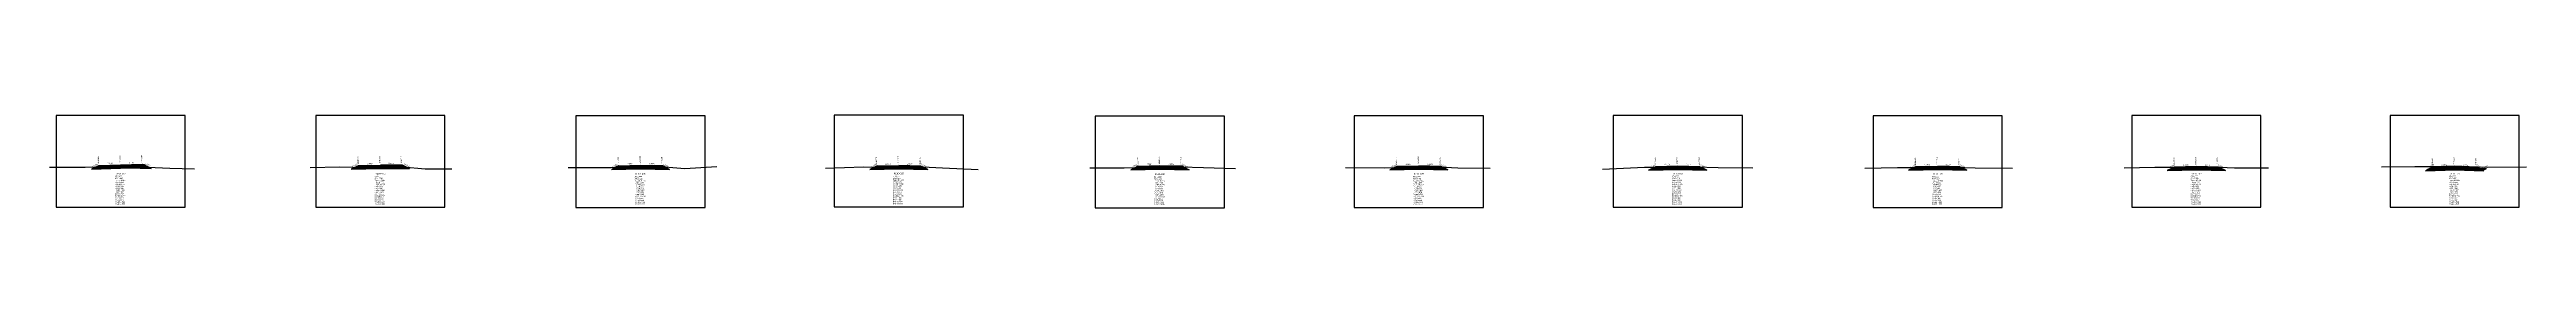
# Model space of a CAD drawing. Extents: x -7 to 78429, y 1189 to 1262.
# Drawn here: x 57624 to 58193, y 1209 to 1230 of the extents above; entities that cross this region are included whole.
import ezdxf
from ezdxf.enums import TextEntityAlignment as Align

# ---------------------------------------------------------------- set-up
doc = ezdxf.new("R2010")
doc.units = 0

msp = doc.modelspace()

# ---------------------------------------------------------------- linework, layer by layer
at = {"layer": 'A4_BORDER', "color": 7}
for points in [[(57625.401, 1209.339), (57655.101, 1209.339), (57655.101, 1230.339), (57625.401, 1230.339), (57625.401, 1209.339)], [(57685.078, 1209.317), (57714.778, 1209.317), (57714.778, 1230.317), (57685.078, 1230.317), (57685.078, 1209.317)], [(57744.878, 1209.28), (57774.578, 1209.28), (57774.578, 1230.28), (57744.878, 1230.28), (57744.878, 1209.28)], [(57804.212, 1209.38), (57833.912, 1209.38), (57833.912, 1230.38), (57804.212, 1230.38), (57804.212, 1209.38)], [(57864.226, 1209.222), (57893.926, 1209.222), (57893.926, 1230.222), (57864.226, 1230.222), (57864.226, 1209.222)], [(57923.737, 1209.274), (57953.437, 1209.274), (57953.437, 1230.274), (57923.737, 1230.274), (57923.737, 1209.274)], [(57983.22, 1209.341), (58012.92, 1209.341), (58012.92, 1230.341), (57983.22, 1230.341), (57983.22, 1209.341)], [(58042.953, 1209.282), (58072.653, 1209.282), (58072.653, 1230.282), (58042.953, 1230.282), (58042.953, 1209.282)], [(58102.398, 1209.328), (58132.098, 1209.328), (58132.098, 1230.328), (58102.398, 1230.328), (58102.398, 1209.328)], [(58161.76, 1209.338), (58191.46, 1209.338), (58191.46, 1230.338), (58161.76, 1230.338), (58161.76, 1209.338)]]:
    msp.add_lwpolyline(points, dxfattribs=at)
at = {"layer": 'CLEAR_GROUND', "color": 8}
for points in [[(57633.925, 1218.22), (57637.619, 1218.256), (57640.287, 1218.477), (57644.764, 1218.308), (57647.267, 1218.189)], [(57693.625, 1218.222), (57696.522, 1218.147), (57699.935, 1218.437), (57705.076, 1218.304), (57706.619, 1218.167)], [(57753.325, 1218.13), (57757.465, 1218.324), (57759.771, 1218.459), (57765.257, 1218.307), (57765.896, 1218.247)], [(57813.025, 1218.271), (57816.115, 1218.206), (57819.054, 1218.389), (57824.493, 1218.267), (57825.179, 1218.23)], [(57872.725, 1218.072), (57875.881, 1218.17), (57879.087, 1218.375), (57883.95, 1218.312), (57885.03, 1218.27)], [(57932.425, 1218.124), (57935.022, 1218.239), (57938.586, 1218.441), (57943.202, 1218.296), (57944.543, 1218.227)], [(57992.125, 1218.191), (57994.049, 1218.181), (57998.094, 1218.459), (58002.081, 1218.313), (58003.892, 1218.252)], [(58051.825, 1218.132), (58053.81, 1218.132), (58057.796, 1218.386), (58061.637, 1218.188), (58063.781, 1218.132)], [(58111.525, 1218.217), (58113.115, 1218.217), (58117.279, 1218.434), (58121.014, 1218.283), (58123.05, 1218.178)], [(58171.225, 1218.345), (58172.909, 1218.353), (58176.554, 1218.501), (58179.887, 1218.386), (58183.911, 1218.188)]]:
    msp.add_lwpolyline(points, dxfattribs=at)
at = {"layer": 'DESIGN_ROAD_TRIMMED', "color": 1}
for points in [[(57633.925, 1218.22), (57635.251, 1218.883), (57635.251, 1218.883), (57635.144, 1218.83), (57635.144, 1218.83), (57634.824, 1218.67), (57634.824, 1218.67), (57634.504, 1218.51), (57634.504, 1218.51), (57634.184, 1218.35), (57634.184, 1218.35), (57633.864, 1218.19), (57633.864, 1218.19), (57633.544, 1218.03), (57640.251, 1218.24), (57640.251, 1218.39), (57640.251, 1218.39), (57640.251, 1218.54), (57640.251, 1218.54), (57640.251, 1218.69), (57640.251, 1218.69), (57640.251, 1218.84), (57640.251, 1218.84), (57640.251, 1218.99), (57640.251, 1218.99), (57640.251, 1219.04), (57640.251, 1219.04), (57640.251, 1219.04), (57640.251, 1219.04), (57640.251, 1219.04), (57640.251, 1218.99), (57640.251, 1218.99), (57640.251, 1218.84), (57640.251, 1218.84), (57640.251, 1218.69), (57640.251, 1218.69), (57640.251, 1218.54), (57640.251, 1218.54), (57640.251, 1218.39), (57640.251, 1218.39), (57640.251, 1218.24), (57646.757, 1218.444), (57646.474, 1218.585), (57646.474, 1218.585), (57646.192, 1218.726), (57646.192, 1218.726), (57645.91, 1218.867), (57645.91, 1218.867), (57645.627, 1219.009), (57645.627, 1219.009), (57645.345, 1219.15), (57645.345, 1219.15), (57645.251, 1219.197), (57645.251, 1219.197), (57647.267, 1218.189)], [(57693.625, 1218.222), (57694.928, 1218.873), (57694.928, 1218.873), (57694.822, 1218.82), (57694.822, 1218.82), (57694.507, 1218.662), (57694.507, 1218.662), (57694.191, 1218.505), (57694.191, 1218.505), (57693.875, 1218.347), (57693.875, 1218.347), (57693.559, 1218.189), (57693.559, 1218.189), (57693.243, 1218.031), (57699.928, 1218.198), (57699.928, 1218.348), (57699.928, 1218.348), (57699.928, 1218.498), (57699.928, 1218.498), (57699.928, 1218.648), (57699.928, 1218.648), (57699.928, 1218.798), (57699.928, 1218.798), (57699.928, 1218.948), (57699.928, 1218.948), (57699.928, 1218.998), (57699.928, 1218.998), (57699.928, 1218.998), (57699.928, 1218.998), (57699.928, 1218.998), (57699.928, 1218.948), (57699.928, 1218.948), (57699.928, 1218.798), (57699.928, 1218.798), (57699.928, 1218.648), (57699.928, 1218.648), (57699.928, 1218.498), (57699.928, 1218.498), (57699.928, 1218.348), (57699.928, 1218.348), (57699.928, 1218.198), (57706.518, 1218.217), (57706.22, 1218.366), (57706.22, 1218.366), (57705.922, 1218.515), (57705.922, 1218.515), (57705.624, 1218.665), (57705.624, 1218.665), (57705.325, 1218.814), (57705.325, 1218.814), (57705.027, 1218.963), (57705.027, 1218.963), (57704.928, 1219.013), (57704.928, 1219.013), (57706.619, 1218.167)], [(57753.325, 1218.13), (57754.728, 1218.831), (57754.728, 1218.831), (57754.622, 1218.778), (57754.622, 1218.778), (57754.307, 1218.62), (57754.307, 1218.62), (57753.991, 1218.463), (57753.991, 1218.463), (57753.675, 1218.305), (57753.675, 1218.305), (57753.359, 1218.147), (57753.359, 1218.147), (57753.044, 1217.989), (57759.728, 1218.156), (57759.728, 1218.306), (57759.728, 1218.306), (57759.728, 1218.456), (57759.728, 1218.456), (57759.728, 1218.606), (57759.728, 1218.606), (57759.728, 1218.756), (57759.728, 1218.756), (57759.728, 1218.906), (57759.728, 1218.906), (57759.728, 1218.956), (57759.728, 1218.956), (57759.728, 1218.956), (57759.728, 1218.956), (57759.728, 1218.956), (57759.728, 1218.906), (57759.728, 1218.906), (57759.728, 1218.756), (57759.728, 1218.756), (57759.728, 1218.606), (57759.728, 1218.606), (57759.728, 1218.456), (57759.728, 1218.456), (57759.728, 1218.306), (57759.728, 1218.306), (57759.728, 1218.156), (57766.412, 1217.989), (57766.096, 1218.147), (57766.096, 1218.147), (57765.78, 1218.305), (57765.78, 1218.305), (57765.465, 1218.463), (57765.465, 1218.463), (57765.149, 1218.62), (57765.149, 1218.62), (57764.833, 1218.778), (57764.833, 1218.778), (57764.728, 1218.831), (57764.728, 1218.831), (57765.896, 1218.247)], [(57813.025, 1218.271), (57814.062, 1218.789), (57814.062, 1218.789), (57813.957, 1218.736), (57813.957, 1218.736), (57813.641, 1218.578), (57813.641, 1218.578), (57813.325, 1218.421), (57813.325, 1218.421), (57813.009, 1218.263), (57813.009, 1218.263), (57812.693, 1218.105), (57812.693, 1218.105), (57812.378, 1217.947), (57819.062, 1218.114), (57819.062, 1218.264), (57819.062, 1218.264), (57819.062, 1218.414), (57819.062, 1218.414), (57819.062, 1218.564), (57819.062, 1218.564), (57819.062, 1218.714), (57819.062, 1218.714), (57819.062, 1218.864), (57819.062, 1218.864), (57819.062, 1218.914), (57819.062, 1218.914), (57819.062, 1218.914), (57819.062, 1218.914), (57819.062, 1218.914), (57819.062, 1218.864), (57819.062, 1218.864), (57819.062, 1218.714), (57819.062, 1218.714), (57819.062, 1218.564), (57819.062, 1218.564), (57819.062, 1218.414), (57819.062, 1218.414), (57819.062, 1218.264), (57819.062, 1218.264), (57819.062, 1218.114), (57825.746, 1217.947), (57825.43, 1218.105), (57825.43, 1218.105), (57825.114, 1218.263), (57825.114, 1218.263), (57824.799, 1218.421), (57824.799, 1218.421), (57824.483, 1218.578), (57824.483, 1218.578), (57824.167, 1218.736), (57824.167, 1218.736), (57824.062, 1218.789), (57824.062, 1218.789), (57825.179, 1218.23)], [(57872.725, 1218.072), (57874.076, 1218.747), (57874.076, 1218.747), (57873.971, 1218.694), (57873.971, 1218.694), (57873.655, 1218.536), (57873.655, 1218.536), (57873.339, 1218.379), (57873.339, 1218.379), (57873.024, 1218.221), (57873.024, 1218.221), (57872.708, 1218.063), (57872.708, 1218.063), (57872.392, 1217.905), (57879.076, 1218.072), (57879.076, 1218.222), (57879.076, 1218.222), (57879.076, 1218.372), (57879.076, 1218.372), (57879.076, 1218.522), (57879.076, 1218.522), (57879.076, 1218.672), (57879.076, 1218.672), (57879.076, 1218.822), (57879.076, 1218.822), (57879.076, 1218.872), (57879.076, 1218.872), (57879.076, 1218.872), (57879.076, 1218.872), (57879.076, 1218.872), (57879.076, 1218.822), (57879.076, 1218.822), (57879.076, 1218.672), (57879.076, 1218.672), (57879.076, 1218.522), (57879.076, 1218.522), (57879.076, 1218.372), (57879.076, 1218.372), (57879.076, 1218.222), (57879.076, 1218.222), (57879.076, 1218.072), (57885.76, 1217.905), (57885.445, 1218.063), (57885.445, 1218.063), (57885.129, 1218.221), (57885.129, 1218.221), (57884.813, 1218.379), (57884.813, 1218.379), (57884.497, 1218.536), (57884.497, 1218.536), (57884.181, 1218.694), (57884.181, 1218.694), (57884.076, 1218.747), (57884.076, 1218.747), (57885.03, 1218.27)], [(57932.425, 1218.124), (57933.587, 1218.705), (57933.587, 1218.705), (57933.482, 1218.652), (57933.482, 1218.652), (57933.166, 1218.494), (57933.166, 1218.494), (57932.85, 1218.337), (57932.85, 1218.337), (57932.535, 1218.179), (57932.535, 1218.179), (57932.219, 1218.021), (57932.219, 1218.021), (57931.903, 1217.863), (57938.587, 1218.03), (57938.587, 1218.18), (57938.587, 1218.18), (57938.587, 1218.33), (57938.587, 1218.33), (57938.587, 1218.48), (57938.587, 1218.48), (57938.587, 1218.63), (57938.587, 1218.63), (57938.587, 1218.78), (57938.587, 1218.78), (57938.587, 1218.83), (57938.587, 1218.83), (57938.587, 1218.83), (57938.587, 1218.83), (57938.587, 1218.83), (57938.587, 1218.78), (57938.587, 1218.78), (57938.587, 1218.63), (57938.587, 1218.63), (57938.587, 1218.48), (57938.587, 1218.48), (57938.587, 1218.33), (57938.587, 1218.33), (57938.587, 1218.18), (57938.587, 1218.18), (57938.587, 1218.03), (57945.272, 1217.863), (57944.956, 1218.021), (57944.956, 1218.021), (57944.64, 1218.179), (57944.64, 1218.179), (57944.324, 1218.337), (57944.324, 1218.337), (57944.008, 1218.494), (57944.008, 1218.494), (57943.693, 1218.652), (57943.693, 1218.652), (57943.587, 1218.705), (57943.587, 1218.705), (57944.543, 1218.227)], [(57992.125, 1218.191), (57993.07, 1218.663), (57993.07, 1218.663), (57992.965, 1218.61), (57992.965, 1218.61), (57992.649, 1218.452), (57992.649, 1218.452), (57992.333, 1218.295), (57992.333, 1218.295), (57992.017, 1218.137), (57992.017, 1218.137), (57991.701, 1217.979), (57991.701, 1217.979), (57991.386, 1217.821), (57998.07, 1217.988), (57998.07, 1218.138), (57998.07, 1218.138), (57998.07, 1218.288), (57998.07, 1218.288), (57998.07, 1218.438), (57998.07, 1218.438), (57998.07, 1218.588), (57998.07, 1218.588), (57998.07, 1218.738), (57998.07, 1218.738), (57998.07, 1218.788), (57998.07, 1218.788), (57998.07, 1218.788), (57998.07, 1218.788), (57998.07, 1218.788), (57998.07, 1218.738), (57998.07, 1218.738), (57998.07, 1218.588), (57998.07, 1218.588), (57998.07, 1218.438), (57998.07, 1218.438), (57998.07, 1218.288), (57998.07, 1218.288), (57998.07, 1218.138), (57998.07, 1218.138), (57998.07, 1217.988), (58004.754, 1217.821), (58004.438, 1217.979), (58004.438, 1217.979), (58004.122, 1218.137), (58004.122, 1218.137), (58003.807, 1218.295), (58003.807, 1218.295), (58003.491, 1218.452), (58003.491, 1218.452), (58003.175, 1218.61), (58003.175, 1218.61), (58003.07, 1218.663), (58003.07, 1218.663), (58003.892, 1218.252)], [(58051.825, 1218.132), (58052.803, 1218.621), (58052.803, 1218.621), (58052.697, 1218.568), (58052.697, 1218.568), (58052.381, 1218.41), (58052.381, 1218.41), (58052.066, 1218.253), (58052.066, 1218.253), (58051.75, 1218.095), (58051.75, 1218.095), (58051.434, 1217.937), (58051.434, 1217.937), (58051.118, 1217.779), (58057.803, 1217.946), (58057.803, 1218.096), (58057.803, 1218.096), (58057.803, 1218.246), (58057.803, 1218.246), (58057.803, 1218.396), (58057.803, 1218.396), (58057.803, 1218.546), (58057.803, 1218.546), (58057.803, 1218.696), (58057.803, 1218.696), (58057.803, 1218.746), (58057.803, 1218.746), (58057.803, 1218.746), (58057.803, 1218.746), (58057.803, 1218.746), (58057.803, 1218.696), (58057.803, 1218.696), (58057.803, 1218.546), (58057.803, 1218.546), (58057.803, 1218.396), (58057.803, 1218.396), (58057.803, 1218.246), (58057.803, 1218.246), (58057.803, 1218.096), (58057.803, 1218.096), (58057.803, 1217.946), (58064.487, 1217.779), (58064.171, 1217.937), (58064.171, 1217.937), (58063.855, 1218.095), (58063.855, 1218.095), (58063.539, 1218.253), (58063.539, 1218.253), (58063.224, 1218.41), (58063.224, 1218.41), (58062.908, 1218.568), (58062.908, 1218.568), (58062.803, 1218.621), (58062.803, 1218.621), (58063.781, 1218.132)], [(58111.525, 1218.217), (58112.248, 1218.579), (58112.248, 1218.579), (58112.143, 1218.526), (58112.143, 1218.526), (58111.827, 1218.368), (58111.827, 1218.368), (58111.511, 1218.211), (58111.511, 1218.211), (58111.196, 1218.053), (58111.196, 1218.053), (58110.88, 1217.895), (58110.88, 1217.895), (58110.564, 1217.737), (58117.248, 1217.904), (58117.248, 1218.054), (58117.248, 1218.054), (58117.248, 1218.204), (58117.248, 1218.204), (58117.248, 1218.354), (58117.248, 1218.354), (58117.248, 1218.504), (58117.248, 1218.504), (58117.248, 1218.654), (58117.248, 1218.654), (58117.248, 1218.704), (58117.248, 1218.704), (58117.248, 1218.704), (58117.248, 1218.704), (58117.248, 1218.704), (58117.248, 1218.654), (58117.248, 1218.654), (58117.248, 1218.504), (58117.248, 1218.504), (58117.248, 1218.354), (58117.248, 1218.354), (58117.248, 1218.204), (58117.248, 1218.204), (58117.248, 1218.054), (58117.248, 1218.054), (58117.248, 1217.904), (58123.933, 1217.737), (58123.617, 1217.895), (58123.617, 1217.895), (58123.301, 1218.053), (58123.301, 1218.053), (58122.985, 1218.211), (58122.985, 1218.211), (58122.669, 1218.368), (58122.669, 1218.368), (58122.354, 1218.526), (58122.354, 1218.526), (58122.248, 1218.579), (58122.248, 1218.579), (58123.05, 1218.178)], [(58171.225, 1218.345), (58171.188, 1218.326), (58171.188, 1218.326), (58170.873, 1218.169), (58170.873, 1218.169), (58170.557, 1218.011), (58170.557, 1218.011), (58170.241, 1217.853), (58170.241, 1217.853), (58169.925, 1217.695), (58176.61, 1217.862), (58176.61, 1218.012), (58176.61, 1218.012), (58176.61, 1218.162), (58176.61, 1218.162), (58176.61, 1218.312), (58176.61, 1218.312), (58176.61, 1218.462), (58176.61, 1218.462), (58176.61, 1218.612), (58176.61, 1218.612), (58176.61, 1218.662), (58176.61, 1218.662), (58176.61, 1218.662), (58176.61, 1218.662), (58176.61, 1218.662), (58176.61, 1218.612), (58176.61, 1218.612), (58176.61, 1218.462), (58176.61, 1218.462), (58176.61, 1218.312), (58176.61, 1218.312), (58176.61, 1218.162), (58176.61, 1218.162), (58176.61, 1218.012), (58176.61, 1218.012), (58176.61, 1217.862), (58183.294, 1217.695), (58182.978, 1217.853), (58182.978, 1217.853), (58182.662, 1218.011), (58182.662, 1218.011), (58182.346, 1218.169), (58182.346, 1218.169), (58182.031, 1218.326), (58182.031, 1218.326), (58181.715, 1218.484), (58181.715, 1218.484), (58181.61, 1218.537), (58181.61, 1218.537), (58182.61, 1218.037), (58183.61, 1218.037), (58183.911, 1218.188)]]:
    msp.add_lwpolyline(points, dxfattribs=at)
at = {"layer": 'FINISHED_ROAD', "color": 2}
for points in [[(57635.251, 1218.883), (57635.251, 1218.883), (57640.251, 1219.04), (57645.251, 1219.197), (57645.251, 1219.197)], [(57694.928, 1218.873), (57694.928, 1218.873), (57699.928, 1218.998), (57704.928, 1219.013), (57704.928, 1219.013)], [(57754.728, 1218.831), (57754.728, 1218.831), (57759.728, 1218.956), (57764.728, 1218.831), (57764.728, 1218.831)], [(57814.062, 1218.789), (57814.062, 1218.789), (57819.062, 1218.914), (57824.062, 1218.789), (57824.062, 1218.789)], [(57874.076, 1218.747), (57874.076, 1218.747), (57879.076, 1218.872), (57884.076, 1218.747), (57884.076, 1218.747)], [(57933.587, 1218.705), (57933.587, 1218.705), (57938.587, 1218.83), (57943.587, 1218.705), (57943.587, 1218.705)], [(57993.07, 1218.663), (57993.07, 1218.663), (57998.07, 1218.788), (58003.07, 1218.663), (58003.07, 1218.663)], [(58052.803, 1218.621), (58052.803, 1218.621), (58057.803, 1218.746), (58062.803, 1218.621), (58062.803, 1218.621)], [(58112.248, 1218.579), (58112.248, 1218.579), (58117.248, 1218.704), (58122.248, 1218.579), (58122.248, 1218.579)], [(58171.61, 1218.537), (58171.61, 1218.537), (58176.61, 1218.662), (58181.61, 1218.537), (58181.61, 1218.537), (58182.61, 1218.037), (58183.61, 1218.037)]]:
    msp.add_lwpolyline(points, dxfattribs=at)
at = {"layer": 'LAYER_0', "color": 4}
for points in [[(57635.251, 1218.883), (57635.144, 1218.83), (57640.251, 1218.99), (57640.251, 1219.04)], [(57694.928, 1218.873), (57694.822, 1218.82), (57699.928, 1218.948), (57699.928, 1218.998)], [(57754.728, 1218.831), (57754.622, 1218.778), (57759.728, 1218.906), (57759.728, 1218.956)], [(57814.062, 1218.789), (57813.957, 1218.736), (57819.062, 1218.864), (57819.062, 1218.914)], [(57874.076, 1218.747), (57873.971, 1218.694), (57879.076, 1218.822), (57879.076, 1218.872)], [(57933.587, 1218.705), (57933.482, 1218.652), (57938.587, 1218.78), (57938.587, 1218.83)], [(57993.07, 1218.663), (57992.965, 1218.61), (57998.07, 1218.738), (57998.07, 1218.788)], [(58052.803, 1218.621), (58052.697, 1218.568), (58057.803, 1218.696), (58057.803, 1218.746)], [(58112.248, 1218.579), (58112.143, 1218.526), (58117.248, 1218.654), (58117.248, 1218.704)], [(58171.61, 1218.537), (58171.504, 1218.484), (58176.61, 1218.612), (58176.61, 1218.662)]]:
    msp.add_lwpolyline(points, dxfattribs=at)
at = {"layer": 'LAYER_1', "color": 4}
for points in [[(57635.144, 1218.83), (57634.824, 1218.67), (57640.251, 1218.84), (57640.251, 1218.99)], [(57694.822, 1218.82), (57694.507, 1218.662), (57699.928, 1218.798), (57699.928, 1218.948)], [(57754.622, 1218.778), (57754.307, 1218.62), (57759.728, 1218.756), (57759.728, 1218.906)], [(57813.957, 1218.736), (57813.641, 1218.578), (57819.062, 1218.714), (57819.062, 1218.864)], [(57873.971, 1218.694), (57873.655, 1218.536), (57879.076, 1218.672), (57879.076, 1218.822)], [(57933.482, 1218.652), (57933.166, 1218.494), (57938.587, 1218.63), (57938.587, 1218.78)], [(57992.965, 1218.61), (57992.649, 1218.452), (57998.07, 1218.588), (57998.07, 1218.738)], [(58052.697, 1218.568), (58052.381, 1218.41), (58057.803, 1218.546), (58057.803, 1218.696)], [(58112.143, 1218.526), (58111.827, 1218.368), (58117.248, 1218.504), (58117.248, 1218.654)], [(58171.504, 1218.484), (58171.188, 1218.326), (58176.61, 1218.462), (58176.61, 1218.612)]]:
    msp.add_lwpolyline(points, dxfattribs=at)
at = {"layer": 'LAYER_10', "color": 6}
for points in [[(57646.192, 1218.726), (57646.474, 1218.585), (57640.251, 1218.39), (57640.251, 1218.54)], [(57705.922, 1218.515), (57706.22, 1218.366), (57699.928, 1218.348), (57699.928, 1218.498)], [(57765.78, 1218.305), (57766.096, 1218.147), (57759.728, 1218.306), (57759.728, 1218.456)], [(57825.114, 1218.263), (57825.43, 1218.105), (57819.062, 1218.264), (57819.062, 1218.414)], [(57885.129, 1218.221), (57885.445, 1218.063), (57879.076, 1218.222), (57879.076, 1218.372)], [(57944.64, 1218.179), (57944.956, 1218.021), (57938.587, 1218.18), (57938.587, 1218.33)], [(58004.122, 1218.137), (58004.438, 1217.979), (57998.07, 1218.138), (57998.07, 1218.288)], [(58063.855, 1218.095), (58064.171, 1217.937), (58057.803, 1218.096), (58057.803, 1218.246)], [(58123.301, 1218.053), (58123.617, 1217.895), (58117.248, 1218.054), (58117.248, 1218.204)], [(58182.662, 1218.011), (58182.978, 1217.853), (58176.61, 1218.012), (58176.61, 1218.162)]]:
    msp.add_lwpolyline(points, dxfattribs=at)
at = {"layer": 'LAYER_11', "color": 6}
for points in [[(57646.474, 1218.585), (57646.757, 1218.444), (57640.251, 1218.24), (57640.251, 1218.39)], [(57706.22, 1218.366), (57706.518, 1218.217), (57699.928, 1218.198), (57699.928, 1218.348)], [(57766.096, 1218.147), (57766.412, 1217.989), (57759.728, 1218.156), (57759.728, 1218.306)], [(57825.43, 1218.105), (57825.746, 1217.947), (57819.062, 1218.114), (57819.062, 1218.264)], [(57885.445, 1218.063), (57885.76, 1217.905), (57879.076, 1218.072), (57879.076, 1218.222)], [(57944.956, 1218.021), (57945.272, 1217.863), (57938.587, 1218.03), (57938.587, 1218.18)], [(58004.438, 1217.979), (58004.754, 1217.821), (57998.07, 1217.988), (57998.07, 1218.138)], [(58064.171, 1217.937), (58064.487, 1217.779), (58057.803, 1217.946), (58057.803, 1218.096)], [(58123.617, 1217.895), (58123.933, 1217.737), (58117.248, 1217.904), (58117.248, 1218.054)], [(58182.978, 1217.853), (58183.294, 1217.695), (58176.61, 1217.862), (58176.61, 1218.012)]]:
    msp.add_lwpolyline(points, dxfattribs=at)
at = {"layer": 'LAYER_2', "color": 4}
for points in [[(57634.824, 1218.67), (57634.504, 1218.51), (57640.251, 1218.69), (57640.251, 1218.84)], [(57694.507, 1218.662), (57694.191, 1218.505), (57699.928, 1218.648), (57699.928, 1218.798)], [(57754.307, 1218.62), (57753.991, 1218.463), (57759.728, 1218.606), (57759.728, 1218.756)], [(57813.641, 1218.578), (57813.325, 1218.421), (57819.062, 1218.564), (57819.062, 1218.714)], [(57873.655, 1218.536), (57873.339, 1218.379), (57879.076, 1218.522), (57879.076, 1218.672)], [(57933.166, 1218.494), (57932.85, 1218.337), (57938.587, 1218.48), (57938.587, 1218.63)], [(57992.649, 1218.452), (57992.333, 1218.295), (57998.07, 1218.438), (57998.07, 1218.588)], [(58052.381, 1218.41), (58052.066, 1218.253), (58057.803, 1218.396), (58057.803, 1218.546)], [(58111.827, 1218.368), (58111.511, 1218.211), (58117.248, 1218.354), (58117.248, 1218.504)], [(58171.188, 1218.326), (58170.873, 1218.169), (58176.61, 1218.312), (58176.61, 1218.462)]]:
    msp.add_lwpolyline(points, dxfattribs=at)
at = {"layer": 'LAYER_3', "color": 4}
for points in [[(57634.504, 1218.51), (57634.184, 1218.35), (57640.251, 1218.54), (57640.251, 1218.69)], [(57694.191, 1218.505), (57693.875, 1218.347), (57699.928, 1218.498), (57699.928, 1218.648)], [(57753.991, 1218.463), (57753.675, 1218.305), (57759.728, 1218.456), (57759.728, 1218.606)], [(57813.325, 1218.421), (57813.009, 1218.263), (57819.062, 1218.414), (57819.062, 1218.564)], [(57873.339, 1218.379), (57873.024, 1218.221), (57879.076, 1218.372), (57879.076, 1218.522)], [(57932.85, 1218.337), (57932.535, 1218.179), (57938.587, 1218.33), (57938.587, 1218.48)], [(57992.333, 1218.295), (57992.017, 1218.137), (57998.07, 1218.288), (57998.07, 1218.438)], [(58052.066, 1218.253), (58051.75, 1218.095), (58057.803, 1218.246), (58057.803, 1218.396)], [(58111.511, 1218.211), (58111.196, 1218.053), (58117.248, 1218.204), (58117.248, 1218.354)], [(58170.873, 1218.169), (58170.557, 1218.011), (58176.61, 1218.162), (58176.61, 1218.312)]]:
    msp.add_lwpolyline(points, dxfattribs=at)
at = {"layer": 'LAYER_4', "color": 4}
for points in [[(57634.184, 1218.35), (57633.864, 1218.19), (57640.251, 1218.39), (57640.251, 1218.54)], [(57693.875, 1218.347), (57693.559, 1218.189), (57699.928, 1218.348), (57699.928, 1218.498)], [(57753.675, 1218.305), (57753.359, 1218.147), (57759.728, 1218.306), (57759.728, 1218.456)], [(57813.009, 1218.263), (57812.693, 1218.105), (57819.062, 1218.264), (57819.062, 1218.414)], [(57873.024, 1218.221), (57872.708, 1218.063), (57879.076, 1218.222), (57879.076, 1218.372)], [(57932.535, 1218.179), (57932.219, 1218.021), (57938.587, 1218.18), (57938.587, 1218.33)], [(57992.017, 1218.137), (57991.701, 1217.979), (57998.07, 1218.138), (57998.07, 1218.288)], [(58051.75, 1218.095), (58051.434, 1217.937), (58057.803, 1218.096), (58057.803, 1218.246)], [(58111.196, 1218.053), (58110.88, 1217.895), (58117.248, 1218.054), (58117.248, 1218.204)], [(58170.557, 1218.011), (58170.241, 1217.853), (58176.61, 1218.012), (58176.61, 1218.162)]]:
    msp.add_lwpolyline(points, dxfattribs=at)
at = {"layer": 'LAYER_5', "color": 4}
for points in [[(57633.864, 1218.19), (57633.544, 1218.03), (57640.251, 1218.24), (57640.251, 1218.39)], [(57693.559, 1218.189), (57693.243, 1218.031), (57699.928, 1218.198), (57699.928, 1218.348)], [(57753.359, 1218.147), (57753.044, 1217.989), (57759.728, 1218.156), (57759.728, 1218.306)], [(57812.693, 1218.105), (57812.378, 1217.947), (57819.062, 1218.114), (57819.062, 1218.264)], [(57872.708, 1218.063), (57872.392, 1217.905), (57879.076, 1218.072), (57879.076, 1218.222)], [(57932.219, 1218.021), (57931.903, 1217.863), (57938.587, 1218.03), (57938.587, 1218.18)], [(57991.701, 1217.979), (57991.386, 1217.821), (57998.07, 1217.988), (57998.07, 1218.138)], [(58051.434, 1217.937), (58051.118, 1217.779), (58057.803, 1217.946), (58057.803, 1218.096)], [(58110.88, 1217.895), (58110.564, 1217.737), (58117.248, 1217.904), (58117.248, 1218.054)], [(58170.241, 1217.853), (58169.925, 1217.695), (58176.61, 1217.862), (58176.61, 1218.012)]]:
    msp.add_lwpolyline(points, dxfattribs=at)
at = {"layer": 'LAYER_6', "color": 6}
for points in [[(57645.251, 1219.197), (57645.345, 1219.15), (57640.251, 1218.99), (57640.251, 1219.04)], [(57704.928, 1219.013), (57705.027, 1218.963), (57699.928, 1218.948), (57699.928, 1218.998)], [(57764.728, 1218.831), (57764.833, 1218.778), (57759.728, 1218.906), (57759.728, 1218.956)], [(57824.062, 1218.789), (57824.167, 1218.736), (57819.062, 1218.864), (57819.062, 1218.914)], [(57884.076, 1218.747), (57884.181, 1218.694), (57879.076, 1218.822), (57879.076, 1218.872)], [(57943.587, 1218.705), (57943.693, 1218.652), (57938.587, 1218.78), (57938.587, 1218.83)], [(58003.07, 1218.663), (58003.175, 1218.61), (57998.07, 1218.738), (57998.07, 1218.788)], [(58062.803, 1218.621), (58062.908, 1218.568), (58057.803, 1218.696), (58057.803, 1218.746)], [(58122.248, 1218.579), (58122.354, 1218.526), (58117.248, 1218.654), (58117.248, 1218.704)], [(58181.61, 1218.537), (58181.715, 1218.484), (58176.61, 1218.612), (58176.61, 1218.662)]]:
    msp.add_lwpolyline(points, dxfattribs=at)
at = {"layer": 'LAYER_7', "color": 6}
for points in [[(57645.345, 1219.15), (57645.627, 1219.009), (57640.251, 1218.84), (57640.251, 1218.99)], [(57705.027, 1218.963), (57705.325, 1218.814), (57699.928, 1218.798), (57699.928, 1218.948)], [(57764.833, 1218.778), (57765.149, 1218.62), (57759.728, 1218.756), (57759.728, 1218.906)], [(57824.167, 1218.736), (57824.483, 1218.578), (57819.062, 1218.714), (57819.062, 1218.864)], [(57884.181, 1218.694), (57884.497, 1218.536), (57879.076, 1218.672), (57879.076, 1218.822)], [(57943.693, 1218.652), (57944.008, 1218.494), (57938.587, 1218.63), (57938.587, 1218.78)], [(58003.175, 1218.61), (58003.491, 1218.452), (57998.07, 1218.588), (57998.07, 1218.738)], [(58062.908, 1218.568), (58063.224, 1218.41), (58057.803, 1218.546), (58057.803, 1218.696)], [(58122.354, 1218.526), (58122.669, 1218.368), (58117.248, 1218.504), (58117.248, 1218.654)], [(58181.715, 1218.484), (58182.031, 1218.326), (58176.61, 1218.462), (58176.61, 1218.612)]]:
    msp.add_lwpolyline(points, dxfattribs=at)
at = {"layer": 'LAYER_8', "color": 6}
for points in [[(57645.627, 1219.009), (57645.91, 1218.867), (57640.251, 1218.69), (57640.251, 1218.84)], [(57705.325, 1218.814), (57705.624, 1218.665), (57699.928, 1218.648), (57699.928, 1218.798)], [(57765.149, 1218.62), (57765.465, 1218.463), (57759.728, 1218.606), (57759.728, 1218.756)], [(57824.483, 1218.578), (57824.799, 1218.421), (57819.062, 1218.564), (57819.062, 1218.714)], [(57884.497, 1218.536), (57884.813, 1218.379), (57879.076, 1218.522), (57879.076, 1218.672)], [(57944.008, 1218.494), (57944.324, 1218.337), (57938.587, 1218.48), (57938.587, 1218.63)], [(58003.491, 1218.452), (58003.807, 1218.295), (57998.07, 1218.438), (57998.07, 1218.588)], [(58063.224, 1218.41), (58063.539, 1218.253), (58057.803, 1218.396), (58057.803, 1218.546)], [(58122.669, 1218.368), (58122.985, 1218.211), (58117.248, 1218.354), (58117.248, 1218.504)], [(58182.031, 1218.326), (58182.346, 1218.169), (58176.61, 1218.312), (58176.61, 1218.462)]]:
    msp.add_lwpolyline(points, dxfattribs=at)
at = {"layer": 'LAYER_9', "color": 6}
for points in [[(57645.91, 1218.867), (57646.192, 1218.726), (57640.251, 1218.54), (57640.251, 1218.69)], [(57705.624, 1218.665), (57705.922, 1218.515), (57699.928, 1218.498), (57699.928, 1218.648)], [(57765.465, 1218.463), (57765.78, 1218.305), (57759.728, 1218.456), (57759.728, 1218.606)], [(57824.799, 1218.421), (57825.114, 1218.263), (57819.062, 1218.414), (57819.062, 1218.564)], [(57884.813, 1218.379), (57885.129, 1218.221), (57879.076, 1218.372), (57879.076, 1218.522)], [(57944.324, 1218.337), (57944.64, 1218.179), (57938.587, 1218.33), (57938.587, 1218.48)], [(58003.807, 1218.295), (58004.122, 1218.137), (57998.07, 1218.288), (57998.07, 1218.438)], [(58063.539, 1218.253), (58063.855, 1218.095), (58057.803, 1218.246), (58057.803, 1218.396)], [(58122.985, 1218.211), (58123.301, 1218.053), (58117.248, 1218.204), (58117.248, 1218.354)], [(58182.346, 1218.169), (58182.662, 1218.011), (58176.61, 1218.162), (58176.61, 1218.312)]]:
    msp.add_lwpolyline(points, dxfattribs=at)
at = {"layer": 'NATURAL_GROUND', "color": 3}
for points in [[(57623.909, 1218.539), (57632.08, 1218.502), (57637.605, 1218.556), (57640.28, 1218.777), (57644.777, 1218.607), (57651.524, 1218.287), (57657.206, 1218.155)], [(57683.764, 1218.408), (57690.591, 1218.6), (57696.514, 1218.447), (57699.927, 1218.737), (57705.094, 1218.603), (57710.205, 1218.15), (57716.388, 1218.111)], [(57743.063, 1218.432), (57752.882, 1218.409), (57757.449, 1218.623), (57759.767, 1218.759), (57765.275, 1218.606), (57769.883, 1218.174), (57777.22, 1218.653)], [(57802.229, 1218.248), (57810.994, 1218.613), (57816.109, 1218.506), (57819.048, 1218.689), (57824.505, 1218.567), (57829.134, 1218.316), (57837.29, 1217.948)], [(57862.974, 1218.382), (57870.86, 1218.314), (57875.867, 1218.47), (57879.079, 1218.676), (57883.958, 1218.612), (57889.112, 1218.414), (57896.456, 1218.167)], [(57921.753, 1218.453), (57930.603, 1218.344), (57935.007, 1218.539), (57938.582, 1218.742), (57943.214, 1218.596), (57947.556, 1218.373), (57954.982, 1218.271)], [(57980.749, 1218.011), (57990.458, 1218.5), (57994.04, 1218.481), (57998.089, 1218.76), (58002.092, 1218.613), (58007.394, 1218.434), (58015.308, 1218.344)], [(58041.028, 1218.309), (58048.606, 1218.434), (58053.801, 1218.432), (58057.795, 1218.687), (58061.649, 1218.488), (58066.384, 1218.364), (58074.968, 1218.264)], [(58100.681, 1218.32), (58107.683, 1218.52), (58113.107, 1218.517), (58117.277, 1218.735), (58121.027, 1218.583), (58126.016, 1218.326), (58133.832, 1218.369)], [(58159.774, 1218.55), (58167.479, 1218.628), (58172.903, 1218.653), (58176.554, 1218.802), (58179.9, 1218.686), (58184.043, 1218.482), (58193.104, 1218.547)]]:
    msp.add_lwpolyline(points, dxfattribs=at)
at = {"layer": 'STRUCTURE_LEFT', "color": 4}
for points in [[(57635.251, 1218.883), (57635.144, 1218.83), (57635.144, 1218.83), (57634.824, 1218.67), (57634.824, 1218.67), (57634.504, 1218.51), (57634.504, 1218.51), (57634.184, 1218.35), (57634.184, 1218.35), (57633.864, 1218.19), (57633.864, 1218.19), (57633.544, 1218.03), (57640.251, 1218.24), (57640.251, 1218.39), (57640.251, 1218.39), (57640.251, 1218.54), (57640.251, 1218.54), (57640.251, 1218.69), (57640.251, 1218.69), (57640.251, 1218.84), (57640.251, 1218.84), (57640.251, 1218.99), (57640.251, 1218.99), (57640.251, 1219.04), (57640.251, 1219.04)], [(57694.928, 1218.873), (57694.822, 1218.82), (57694.822, 1218.82), (57694.507, 1218.662), (57694.507, 1218.662), (57694.191, 1218.505), (57694.191, 1218.505), (57693.875, 1218.347), (57693.875, 1218.347), (57693.559, 1218.189), (57693.559, 1218.189), (57693.243, 1218.031), (57699.928, 1218.198), (57699.928, 1218.348), (57699.928, 1218.348), (57699.928, 1218.498), (57699.928, 1218.498), (57699.928, 1218.648), (57699.928, 1218.648), (57699.928, 1218.798), (57699.928, 1218.798), (57699.928, 1218.948), (57699.928, 1218.948), (57699.928, 1218.998), (57699.928, 1218.998)], [(57754.728, 1218.831), (57754.622, 1218.778), (57754.622, 1218.778), (57754.307, 1218.62), (57754.307, 1218.62), (57753.991, 1218.463), (57753.991, 1218.463), (57753.675, 1218.305), (57753.675, 1218.305), (57753.359, 1218.147), (57753.359, 1218.147), (57753.044, 1217.989), (57759.728, 1218.156), (57759.728, 1218.306), (57759.728, 1218.306), (57759.728, 1218.456), (57759.728, 1218.456), (57759.728, 1218.606), (57759.728, 1218.606), (57759.728, 1218.756), (57759.728, 1218.756), (57759.728, 1218.906), (57759.728, 1218.906), (57759.728, 1218.956), (57759.728, 1218.956)], [(57814.062, 1218.789), (57813.957, 1218.736), (57813.957, 1218.736), (57813.641, 1218.578), (57813.641, 1218.578), (57813.325, 1218.421), (57813.325, 1218.421), (57813.009, 1218.263), (57813.009, 1218.263), (57812.693, 1218.105), (57812.693, 1218.105), (57812.378, 1217.947), (57819.062, 1218.114), (57819.062, 1218.264), (57819.062, 1218.264), (57819.062, 1218.414), (57819.062, 1218.414), (57819.062, 1218.564), (57819.062, 1218.564), (57819.062, 1218.714), (57819.062, 1218.714), (57819.062, 1218.864), (57819.062, 1218.864), (57819.062, 1218.914), (57819.062, 1218.914)], [(57874.076, 1218.747), (57873.971, 1218.694), (57873.971, 1218.694), (57873.655, 1218.536), (57873.655, 1218.536), (57873.339, 1218.379), (57873.339, 1218.379), (57873.024, 1218.221), (57873.024, 1218.221), (57872.708, 1218.063), (57872.708, 1218.063), (57872.392, 1217.905), (57879.076, 1218.072), (57879.076, 1218.222), (57879.076, 1218.222), (57879.076, 1218.372), (57879.076, 1218.372), (57879.076, 1218.522), (57879.076, 1218.522), (57879.076, 1218.672), (57879.076, 1218.672), (57879.076, 1218.822), (57879.076, 1218.822), (57879.076, 1218.872), (57879.076, 1218.872)], [(57933.587, 1218.705), (57933.482, 1218.652), (57933.482, 1218.652), (57933.166, 1218.494), (57933.166, 1218.494), (57932.85, 1218.337), (57932.85, 1218.337), (57932.535, 1218.179), (57932.535, 1218.179), (57932.219, 1218.021), (57932.219, 1218.021), (57931.903, 1217.863), (57938.587, 1218.03), (57938.587, 1218.18), (57938.587, 1218.18), (57938.587, 1218.33), (57938.587, 1218.33), (57938.587, 1218.48), (57938.587, 1218.48), (57938.587, 1218.63), (57938.587, 1218.63), (57938.587, 1218.78), (57938.587, 1218.78), (57938.587, 1218.83), (57938.587, 1218.83)], [(57993.07, 1218.663), (57992.965, 1218.61), (57992.965, 1218.61), (57992.649, 1218.452), (57992.649, 1218.452), (57992.333, 1218.295), (57992.333, 1218.295), (57992.017, 1218.137), (57992.017, 1218.137), (57991.701, 1217.979), (57991.701, 1217.979), (57991.386, 1217.821), (57998.07, 1217.988), (57998.07, 1218.138), (57998.07, 1218.138), (57998.07, 1218.288), (57998.07, 1218.288), (57998.07, 1218.438), (57998.07, 1218.438), (57998.07, 1218.588), (57998.07, 1218.588), (57998.07, 1218.738), (57998.07, 1218.738), (57998.07, 1218.788), (57998.07, 1218.788)], [(58052.803, 1218.621), (58052.697, 1218.568), (58052.697, 1218.568), (58052.381, 1218.41), (58052.381, 1218.41), (58052.066, 1218.253), (58052.066, 1218.253), (58051.75, 1218.095), (58051.75, 1218.095), (58051.434, 1217.937), (58051.434, 1217.937), (58051.118, 1217.779), (58057.803, 1217.946), (58057.803, 1218.096), (58057.803, 1218.096), (58057.803, 1218.246), (58057.803, 1218.246), (58057.803, 1218.396), (58057.803, 1218.396), (58057.803, 1218.546), (58057.803, 1218.546), (58057.803, 1218.696), (58057.803, 1218.696), (58057.803, 1218.746), (58057.803, 1218.746)], [(58112.248, 1218.579), (58112.143, 1218.526), (58112.143, 1218.526), (58111.827, 1218.368), (58111.827, 1218.368), (58111.511, 1218.211), (58111.511, 1218.211), (58111.196, 1218.053), (58111.196, 1218.053), (58110.88, 1217.895), (58110.88, 1217.895), (58110.564, 1217.737), (58117.248, 1217.904), (58117.248, 1218.054), (58117.248, 1218.054), (58117.248, 1218.204), (58117.248, 1218.204), (58117.248, 1218.354), (58117.248, 1218.354), (58117.248, 1218.504), (58117.248, 1218.504), (58117.248, 1218.654), (58117.248, 1218.654), (58117.248, 1218.704), (58117.248, 1218.704)], [(58171.61, 1218.537), (58171.504, 1218.484), (58171.504, 1218.484), (58171.188, 1218.326), (58171.188, 1218.326), (58170.873, 1218.169), (58170.873, 1218.169), (58170.557, 1218.011), (58170.557, 1218.011), (58170.241, 1217.853), (58170.241, 1217.853), (58169.925, 1217.695), (58176.61, 1217.862), (58176.61, 1218.012), (58176.61, 1218.012), (58176.61, 1218.162), (58176.61, 1218.162), (58176.61, 1218.312), (58176.61, 1218.312), (58176.61, 1218.462), (58176.61, 1218.462), (58176.61, 1218.612), (58176.61, 1218.612), (58176.61, 1218.662), (58176.61, 1218.662)]]:
    msp.add_lwpolyline(points, dxfattribs=at)
at = {"layer": 'STRUCTURE_RIGHT', "color": 6}
for points in [[(57640.251, 1219.04), (57640.251, 1219.04), (57640.251, 1218.99), (57640.251, 1218.99), (57640.251, 1218.84), (57640.251, 1218.84), (57640.251, 1218.69), (57640.251, 1218.69), (57640.251, 1218.54), (57640.251, 1218.54), (57640.251, 1218.39), (57640.251, 1218.39), (57640.251, 1218.24), (57646.757, 1218.444), (57646.474, 1218.585), (57646.474, 1218.585), (57646.192, 1218.726), (57646.192, 1218.726), (57645.91, 1218.867), (57645.91, 1218.867), (57645.627, 1219.009), (57645.627, 1219.009), (57645.345, 1219.15), (57645.345, 1219.15), (57645.251, 1219.197)], [(57699.928, 1218.998), (57699.928, 1218.998), (57699.928, 1218.948), (57699.928, 1218.948), (57699.928, 1218.798), (57699.928, 1218.798), (57699.928, 1218.648), (57699.928, 1218.648), (57699.928, 1218.498), (57699.928, 1218.498), (57699.928, 1218.348), (57699.928, 1218.348), (57699.928, 1218.198), (57706.518, 1218.217), (57706.22, 1218.366), (57706.22, 1218.366), (57705.922, 1218.515), (57705.922, 1218.515), (57705.624, 1218.665), (57705.624, 1218.665), (57705.325, 1218.814), (57705.325, 1218.814), (57705.027, 1218.963), (57705.027, 1218.963), (57704.928, 1219.013)], [(57759.728, 1218.956), (57759.728, 1218.956), (57759.728, 1218.906), (57759.728, 1218.906), (57759.728, 1218.756), (57759.728, 1218.756), (57759.728, 1218.606), (57759.728, 1218.606), (57759.728, 1218.456), (57759.728, 1218.456), (57759.728, 1218.306), (57759.728, 1218.306), (57759.728, 1218.156), (57766.412, 1217.989), (57766.096, 1218.147), (57766.096, 1218.147), (57765.78, 1218.305), (57765.78, 1218.305), (57765.465, 1218.463), (57765.465, 1218.463), (57765.149, 1218.62), (57765.149, 1218.62), (57764.833, 1218.778), (57764.833, 1218.778), (57764.728, 1218.831)], [(57819.062, 1218.914), (57819.062, 1218.914), (57819.062, 1218.864), (57819.062, 1218.864), (57819.062, 1218.714), (57819.062, 1218.714), (57819.062, 1218.564), (57819.062, 1218.564), (57819.062, 1218.414), (57819.062, 1218.414), (57819.062, 1218.264), (57819.062, 1218.264), (57819.062, 1218.114), (57825.746, 1217.947), (57825.43, 1218.105), (57825.43, 1218.105), (57825.114, 1218.263), (57825.114, 1218.263), (57824.799, 1218.421), (57824.799, 1218.421), (57824.483, 1218.578), (57824.483, 1218.578), (57824.167, 1218.736), (57824.167, 1218.736), (57824.062, 1218.789)], [(57879.076, 1218.872), (57879.076, 1218.872), (57879.076, 1218.822), (57879.076, 1218.822), (57879.076, 1218.672), (57879.076, 1218.672), (57879.076, 1218.522), (57879.076, 1218.522), (57879.076, 1218.372), (57879.076, 1218.372), (57879.076, 1218.222), (57879.076, 1218.222), (57879.076, 1218.072), (57885.76, 1217.905), (57885.445, 1218.063), (57885.445, 1218.063), (57885.129, 1218.221), (57885.129, 1218.221), (57884.813, 1218.379), (57884.813, 1218.379), (57884.497, 1218.536), (57884.497, 1218.536), (57884.181, 1218.694), (57884.181, 1218.694), (57884.076, 1218.747)], [(57938.587, 1218.83), (57938.587, 1218.83), (57938.587, 1218.78), (57938.587, 1218.78), (57938.587, 1218.63), (57938.587, 1218.63), (57938.587, 1218.48), (57938.587, 1218.48), (57938.587, 1218.33), (57938.587, 1218.33), (57938.587, 1218.18), (57938.587, 1218.18), (57938.587, 1218.03), (57945.272, 1217.863), (57944.956, 1218.021), (57944.956, 1218.021), (57944.64, 1218.179), (57944.64, 1218.179), (57944.324, 1218.337), (57944.324, 1218.337), (57944.008, 1218.494), (57944.008, 1218.494), (57943.693, 1218.652), (57943.693, 1218.652), (57943.587, 1218.705)], [(57998.07, 1218.788), (57998.07, 1218.788), (57998.07, 1218.738), (57998.07, 1218.738), (57998.07, 1218.588), (57998.07, 1218.588), (57998.07, 1218.438), (57998.07, 1218.438), (57998.07, 1218.288), (57998.07, 1218.288), (57998.07, 1218.138), (57998.07, 1218.138), (57998.07, 1217.988), (58004.754, 1217.821), (58004.438, 1217.979), (58004.438, 1217.979), (58004.122, 1218.137), (58004.122, 1218.137), (58003.807, 1218.295), (58003.807, 1218.295), (58003.491, 1218.452), (58003.491, 1218.452), (58003.175, 1218.61), (58003.175, 1218.61), (58003.07, 1218.663)], [(58057.803, 1218.746), (58057.803, 1218.746), (58057.803, 1218.696), (58057.803, 1218.696), (58057.803, 1218.546), (58057.803, 1218.546), (58057.803, 1218.396), (58057.803, 1218.396), (58057.803, 1218.246), (58057.803, 1218.246), (58057.803, 1218.096), (58057.803, 1218.096), (58057.803, 1217.946), (58064.487, 1217.779), (58064.171, 1217.937), (58064.171, 1217.937), (58063.855, 1218.095), (58063.855, 1218.095), (58063.539, 1218.253), (58063.539, 1218.253), (58063.224, 1218.41), (58063.224, 1218.41), (58062.908, 1218.568), (58062.908, 1218.568), (58062.803, 1218.621)], [(58117.248, 1218.704), (58117.248, 1218.704), (58117.248, 1218.654), (58117.248, 1218.654), (58117.248, 1218.504), (58117.248, 1218.504), (58117.248, 1218.354), (58117.248, 1218.354), (58117.248, 1218.204), (58117.248, 1218.204), (58117.248, 1218.054), (58117.248, 1218.054), (58117.248, 1217.904), (58123.933, 1217.737), (58123.617, 1217.895), (58123.617, 1217.895), (58123.301, 1218.053), (58123.301, 1218.053), (58122.985, 1218.211), (58122.985, 1218.211), (58122.669, 1218.368), (58122.669, 1218.368), (58122.354, 1218.526), (58122.354, 1218.526), (58122.248, 1218.579)], [(58176.61, 1218.662), (58176.61, 1218.662), (58176.61, 1218.612), (58176.61, 1218.612), (58176.61, 1218.462), (58176.61, 1218.462), (58176.61, 1218.312), (58176.61, 1218.312), (58176.61, 1218.162), (58176.61, 1218.162), (58176.61, 1218.012), (58176.61, 1218.012), (58176.61, 1217.862), (58183.294, 1217.695), (58182.978, 1217.853), (58182.978, 1217.853), (58182.662, 1218.011), (58182.662, 1218.011), (58182.346, 1218.169), (58182.346, 1218.169), (58182.031, 1218.326), (58182.031, 1218.326), (58181.715, 1218.484), (58181.715, 1218.484), (58181.61, 1218.537)]]:
    msp.add_lwpolyline(points, dxfattribs=at)

# ---------------------------------------------------------------- texts
at = {"layer": 'INFO_TEXT'}
for s, p in [('AT:0.402', (57638.901, 1216.239)), ('AW:1.395', (57638.901, 1215.789)), ('Topsoil:4.007', (57638.901, 1215.339)), ('L:top:0.253', (57638.901, 1214.889)), ('L:CRR:0.790', (57638.901, 1214.439)), ('L:C1:0.838', (57638.901, 1213.989)), ('L:C2:0.886', (57638.901, 1213.539)), ('L:G15:0.934', (57638.901, 1213.089)), ('L:G7:0.982', (57638.901, 1212.639)), ('R:top:0.252', (57638.901, 1212.189)), ('AT:0.011', (57698.578, 1216.217)), ('AW:1.705', (57698.578, 1215.767)), ('Topsoil:3.904', (57698.578, 1215.317)), ('L:top:0.253', (57698.578, 1214.867)), ('L:CRR:0.789', (57698.578, 1214.417)), ('L:C1:0.837', (57698.578, 1213.967)), ('L:C2:0.884', (57698.578, 1213.517)), ('L:G15:0.932', (57698.578, 1213.067)), ('L:G7:0.979', (57698.578, 1212.617)), ('R:top:0.252', (57698.578, 1212.167)), ('AT:0.000', (57758.378, 1216.18)), ('AW:3.228', (57758.378, 1215.73)), ('Topsoil:3.775', (57758.378, 1215.28)), ('L:top:0.253', (57758.378, 1214.83)), ('L:CRR:0.789', (57758.378, 1214.38)), ('L:C1:0.837', (57758.378, 1213.93)), ('L:C2:0.884', (57758.378, 1213.48)), ('L:G15:0.932', (57758.378, 1213.03)), ('L:G7:0.979', (57758.378, 1212.58)), ('R:top:0.253', (57758.378, 1212.13)), ('AT:0.000', (57817.712, 1216.28)), ('AW:3.281', (57817.712, 1215.83)), ('Topsoil:3.649', (57817.712, 1215.38)), ('L:top:0.253', (57817.712, 1214.93)), ('L:CRR:0.789', (57817.712, 1214.48)), ('L:C1:0.837', (57817.712, 1214.03)), ('L:C2:0.884', (57817.712, 1213.58)), ('L:G15:0.932', (57817.712, 1213.13)), ('L:G7:0.979', (57817.712, 1212.68)), ('R:top:0.253', (57817.712, 1212.23)), ('AT:0.000', (57877.726, 1216.122)), ('AW:3.455', (57877.726, 1215.672)), ('Topsoil:3.694', (57877.726, 1215.222)), ('L:top:0.253', (57877.726, 1214.772)), ('L:CRR:0.789', (57877.726, 1214.322)), ('L:C1:0.837', (57877.726, 1213.872)), ('L:C2:0.884', (57877.726, 1213.422)), ('L:G15:0.932', (57877.726, 1212.972)), ('L:G7:0.979', (57877.726, 1212.522)), ('AT:0.000', (57937.237, 1216.174)), ('AW:4.481', (57937.237, 1215.724)), ('Topsoil:3.639', (57937.237, 1215.274)), ('L:top:0.253', (57937.237, 1214.824)), ('L:CRR:0.789', (57937.237, 1214.374)), ('L:C1:0.837', (57937.237, 1213.924)), ('L:C2:0.884', (57937.237, 1213.474)), ('L:G15:0.932', (57937.237, 1213.024)), ('L:G7:0.979', (57937.237, 1212.574)), ('R:top:0.253', (57937.237, 1212.124)), ('AT:0.000', (57996.72, 1216.241)), ('AW:5.014', (57996.72, 1215.791)), ('Topsoil:3.534', (57996.72, 1215.341)), ('L:top:0.253', (57996.72, 1214.891)), ('L:CRR:0.789', (57996.72, 1214.441)), ('L:C1:0.837', (57996.72, 1213.991)), ('L:C2:0.884', (57996.72, 1213.541)), ('L:G15:0.932', (57996.72, 1213.091)), ('L:G7:0.979', (57996.72, 1212.641)), ('R:top:0.253', (57996.72, 1212.191)), ('AT:0.000', (58056.453, 1216.182)), ('AW:4.514', (58056.453, 1215.732)), ('Topsoil:3.591', (58056.453, 1215.282)), ('L:top:0.253', (58056.453, 1214.832)), ('L:CRR:0.789', (58056.453, 1214.382)), ('L:C1:0.837', (58056.453, 1213.932)), ('L:C2:0.884', (58056.453, 1213.482)), ('L:G15:0.932', (58056.453, 1213.032)), ('L:G7:0.979', (58056.453, 1212.582)), ('R:top:0.253', (58056.453, 1212.132)), ('AT:0.000', (58115.898, 1216.228)), ('AW:5.850', (58115.898, 1215.778)), ('Topsoil:3.461', (58115.898, 1215.328)), ('L:top:0.253', (58115.898, 1214.878)), ('L:CRR:0.789', (58115.898, 1214.428)), ('L:C1:0.837', (58115.898, 1213.978)), ('L:C2:0.884', (58115.898, 1213.528)), ('L:G15:0.932', (58115.898, 1213.078)), ('L:G7:0.979', (58115.898, 1212.628)), ('R:top:0.253', (58115.898, 1212.178)), ('AT:0.000', (58175.26, 1216.238)), ('AW:7.601', (58175.26, 1215.788)), ('Topsoil:3.809', (58175.26, 1215.338)), ('L:top:0.253', (58175.26, 1214.888)), ('L:CRR:0.789', (58175.26, 1214.438)), ('L:C1:0.837', (58175.26, 1213.988)), ('L:C2:0.884', (58175.26, 1213.538)), ('L:G15:0.932', (58175.26, 1213.088)), ('L:G7:0.979', (58175.26, 1212.638)), ('R:top:0.253', (58175.26, 1212.188)), ('R:CRR:0.785', (57638.901, 1211.739)), ('R:C1:0.828', (57638.901, 1211.289)), ('R:C2:0.870', (57638.901, 1210.839)), ('R:G15:0.912', (57638.901, 1210.389)), ('R:G17:0.955', (57638.901, 1209.939)), ('R:CRR:0.787', (57698.578, 1211.717)), ('R:C1:0.832', (57698.578, 1211.267)), ('R:C2:0.877', (57698.578, 1210.817)), ('R:G15:0.922', (57698.578, 1210.367)), ('R:G17:0.966', (57698.578, 1209.917)), ('R:CRR:0.789', (57758.378, 1211.68)), ('R:C1:0.837', (57758.378, 1211.23)), ('R:C2:0.884', (57758.378, 1210.78)), ('R:G15:0.932', (57758.378, 1210.33)), ('R:G17:0.979', (57758.378, 1209.88)), ('R:CRR:0.789', (57817.712, 1211.78)), ('R:C1:0.837', (57817.712, 1211.33)), ('R:C2:0.884', (57817.712, 1210.88)), ('R:G15:0.932', (57817.712, 1210.43)), ('R:G17:0.979', (57817.712, 1209.98)), ('R:top:0.253', (57877.726, 1212.072)), ('R:CRR:0.789', (57877.726, 1211.622)), ('R:C1:0.837', (57877.726, 1211.172)), ('R:C2:0.884', (57877.726, 1210.722)), ('R:G15:0.932', (57877.726, 1210.272)), ('R:G17:0.979', (57877.726, 1209.822)), ('R:CRR:0.789', (57937.237, 1211.674)), ('R:C1:0.837', (57937.237, 1211.224)), ('R:C2:0.884', (57937.237, 1210.774)), ('R:G15:0.932', (57937.237, 1210.324)), ('R:G17:0.979', (57937.237, 1209.874)), ('R:CRR:0.789', (57996.72, 1211.741)), ('R:C1:0.837', (57996.72, 1211.291)), ('R:C2:0.884', (57996.72, 1210.841)), ('R:G15:0.932', (57996.72, 1210.391)), ('R:G17:0.979', (57996.72, 1209.941)), ('R:CRR:0.789', (58056.453, 1211.682)), ('R:C1:0.837', (58056.453, 1211.232)), ('R:C2:0.884', (58056.453, 1210.782)), ('R:G15:0.932', (58056.453, 1210.332)), ('R:G17:0.979', (58056.453, 1209.882)), ('R:CRR:0.789', (58115.898, 1211.728)), ('R:C1:0.837', (58115.898, 1211.278)), ('R:C2:0.884', (58115.898, 1210.828)), ('R:G15:0.932', (58115.898, 1210.378)), ('R:G17:0.979', (58115.898, 1209.928)), ('R:CRR:0.789', (58175.26, 1211.738)), ('R:C1:0.837', (58175.26, 1211.288)), ('R:C2:0.884', (58175.26, 1210.838)), ('R:G15:0.932', (58175.26, 1210.388)), ('R:G17:0.979', (58175.26, 1209.938))]:
    msp.add_text(s, height=0.3, dxfattribs=at).set_placement(p)
at = {"layer": 'LEFT_TEXT_H'}
for s, p in [('1218.883', (57635.251, 1219.243)), ('1218.873', (57694.928, 1219.233)), ('1218.831', (57754.728, 1219.191)), ('1218.789', (57814.062, 1219.149)), ('1218.747', (57874.076, 1219.107)), ('1218.705', (57933.587, 1219.065)), ('1218.663', (57993.07, 1219.023)), ('1218.621', (58052.803, 1218.981)), ('1218.579', (58112.248, 1218.939)), ('1218.537', (58171.61, 1218.897))]:
    msp.add_text(s, height=0.3, rotation=90, dxfattribs=at).set_placement(p)
at = {"layer": 'POINT_TEXT_H'}
for s, p in [('1219.040', (57640.251, 1219.4)), ('1218.998', (57699.928, 1219.358)), ('1218.956', (57759.728, 1219.316)), ('1218.914', (57819.062, 1219.274)), ('1218.872', (57879.076, 1219.232)), ('1218.830', (57938.587, 1219.19)), ('1218.788', (57998.07, 1219.148)), ('1218.746', (58057.803, 1219.106)), ('1218.704', (58117.248, 1219.064)), ('1218.662', (58176.61, 1219.022))]:
    msp.add_text(s, height=0.3, rotation=90, dxfattribs=at).set_placement(p)
at = {"layer": 'RIGHT_TEXT_H'}
for s, p in [('1219.197', (57645.251, 1219.557)), ('1219.013', (57704.928, 1219.373)), ('1218.831', (57764.728, 1219.191)), ('1218.789', (57824.062, 1219.149)), ('1218.747', (57884.076, 1219.107)), ('1218.705', (57943.587, 1219.065)), ('1218.663', (58003.07, 1219.023)), ('1218.621', (58062.803, 1218.981)), ('1218.579', (58122.248, 1218.939)), ('1218.537', (58181.61, 1218.897))]:
    msp.add_text(s, height=0.3, rotation=90, dxfattribs=at).set_placement(p)
at = {"layer": 'SLOPE_left'}
for p in [(57634.508, 1218.713), (57694.196, 1218.708), (57753.946, 1218.641), (57813.463, 1218.691), (57873.32, 1218.57), (57932.926, 1218.575), (57992.517, 1218.588), (58052.233, 1218.538), (58111.806, 1218.559), (58171.337, 1218.602)]:
    msp.add_text('1:2.000', height=0.3, rotation=26.565, dxfattribs=at).set_placement(p, align=Align.BOTTOM_CENTER)
at = {"layer": 'SLOPE_right'}
for rotation, p in [(-26.565, (57646.339, 1218.854)), (-26.565, (57705.854, 1218.751)), (-26.565, (57765.393, 1218.7)), (-26.565, (57824.701, 1218.671)), (-26.565, (57884.633, 1218.67)), (-26.565, (57944.146, 1218.627)), (-26.565, (58003.562, 1218.618)), (-26.565, (58063.372, 1218.537)), (-26.565, (58122.73, 1218.539)), (-26.565, (58182.19, 1218.448)), (26.565, (58183.68, 1218.273))]:
    msp.add_text('1:2.000', height=0.3, rotation=rotation, dxfattribs=at).set_placement(p, align=Align.BOTTOM_CENTER)
at = {"layer": 'SLOPE_TEXT'}
for s, p in [('-3.14%', (57637.751, 1219.202)), ('3.14%', (57642.751, 1219.358)), ('-2.50%', (57697.428, 1219.176)), ('0.29%', (57702.428, 1219.245)), ('-2.50%', (57757.228, 1219.133)), ('-2.50%', (57762.228, 1219.133)), ('-2.50%', (57816.562, 1219.091)), ('-2.50%', (57821.562, 1219.091)), ('-2.50%', (57876.576, 1219.05)), ('-2.50%', (57881.576, 1219.05)), ('-2.50%', (57936.087, 1219.007)), ('-2.50%', (57941.087, 1219.007)), ('-2.50%', (57995.57, 1218.966)), ('-2.50%', (58000.57, 1218.966)), ('-2.50%', (58055.303, 1218.924)), ('-2.50%', (58060.303, 1218.924)), ('-2.50%', (58114.748, 1218.881)), ('-2.50%', (58119.748, 1218.881)), ('-2.50%', (58174.11, 1218.84)), ('-2.50%', (58179.11, 1218.84))]:
    msp.add_text(s, height=0.3, dxfattribs=at).set_placement(p, align=Align.CENTER)
at = {"layer": 'STATION_TITLE'}
for s, p in [('K109+950', (57640.251, 1216.839)), ('K109+975', (57699.928, 1216.817)), ('K110+000', (57759.728, 1216.78)), ('K110+025', (57819.062, 1216.88)), ('K110+050', (57879.076, 1216.722)), ('K110+075', (57938.587, 1216.774)), ('K110+100', (57998.07, 1216.841)), ('K110+125', (58057.803, 1216.782)), ('K110+150', (58117.248, 1216.828)), ('K110+175', (58176.61, 1216.838))]:
    msp.add_text(s, height=0.36, dxfattribs=at).set_placement(p, align=Align.CENTER)

doc.saveas('drawing.dxf')
